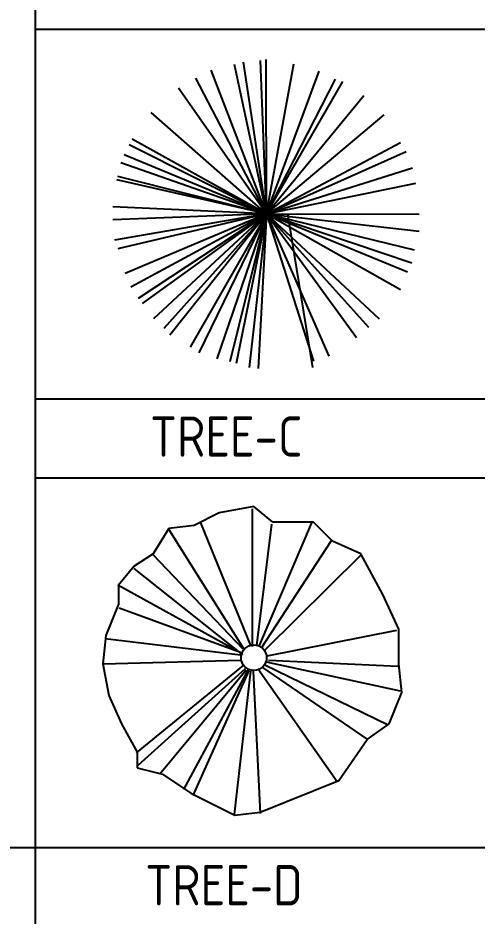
# Model space of a CAD drawing. Header units: millimetres. Extents: x 2198.5 to 2287.8, y 1208.8 to 1298.1.
# Drawn here: x 2265.53 to 2268.95, y 1254.5 to 1261.18 of the extents above; entities that cross this region are included whole.
import ezdxf

# ---------------------------------------------------------------- set-up
doc = ezdxf.new("R2010")
doc.units = ezdxf.units.MM
doc.layers.add('2', color=7, linetype='Continuous')
doc.layers.add('ARBOLES', color=74, linetype='Continuous')
doc.styles.add('ARCHQUICK', font='ARCHQUIK.SHX')

# ---------------------------------------------------------------- blocks, each defined once
blk = doc.blocks.new('TREE-C')
at = {"layer": 'ARBOLES', "color": 64, "linetype": 'Continuous'}
for p, q in [((0, 0), (-0.0219, 0.5712)), ((0, 0), (-0.0008, 0.5742)), ((0, 0), (-0.1188, 0.5561)), ((0, 0), (-0.0855, 0.5651)), ((0, 0), (0.1021, 0.5591)), ((0, 0), (-0.264, 0.5046)), ((0, 0), (-0.2065, 0.5349)), ((0, 0), (0.1959, 0.5318)), ((0, 0), (-0.3276, 0.4683)), ((0, 0), (0.2565, 0.5016)), ((0, 0), (0.2837, 0.4925)), ((0, 0), (0.3624, 0.4411)), ((0, 0), (-0.4305, 0.3775)), ((0, 0), (0.438, 0.3684)), ((0, 0), (-0.5001, 0.2776)), ((0, 0), (-0.5122, 0.2565)), ((0, 0), (0.4986, 0.2655)), ((0, 0), (-0.5303, 0.2202)), ((0, 0), (0.5197, 0.2323)), ((0, 0), (-0.5424, 0.1899)), ((0, 0), (0.544, 0.1717)), ((0, 0), (-0.5545, 0.1384)), ((0, 0), (-0.5576, 0.1263)), ((0, 0), (0.5561, 0.1142)), ((0, 0), (-0.5727, 0.0265)), ((0, 0), (-0.5727, -0.0219)), ((0, 0), (-0.5666, -0.0976)), ((0, 0), (-0.5545, -0.1309)), ((0, 0), (-0.5273, -0.2217)), ((0, 0), (-0.5061, -0.2731)), ((0, 0), (-0.4789, -0.3155)), ((0, 0), (-0.4638, -0.3336)), ((0, 0), (-0.4214, -0.3911)), ((0, 0), (-0.3821, -0.4274)), ((0, 0), (-0.3609, -0.4517)), ((0, 0), (-0.2852, -0.497)), ((0, 0), (-0.2519, -0.5182)), ((0, 0), (-0.1854, -0.5394)), ((0, 0), (-0.1369, -0.5515)), ((0, 0), (-0.1127, -0.5576)), ((0, 0), (-0.0643, -0.5727)), ((0, 0), (-0.031, -0.5757)), ((0, 0), (0.1748, -0.5485)), ((0, 0), (0.2323, -0.5303)), ((0, 0), (0.3351, -0.4607)), ((0, 0), (0.3805, -0.4214)), ((0, 0), (0.4199, -0.3911)), ((0, 0), (0.4986, -0.2822)), ((0, 0), (0.5258, -0.2156)), ((0, 0), (0.5409, -0.1823)), ((0, 0), (0.55, -0.1339)), ((0, 0), (0.5682, -0.0643)), ((0, 0), (0.5682, -0.0008)), ((0.0778, 0), (0.1708, -0.5727))]:
    blk.add_line(p, q, dxfattribs=at)
blk = doc.blocks.new('TREE-D')
at = {"layer": 'ARBOLES', "color": 64, "linetype": 'Continuous'}
for p, q in [((-0.1291, 0.5398), (-0.2229, 0.4928)), ((0, 0.5632), (-0.1291, 0.5398)), ((-0.0065, 0.5541), (-0.0065, 0.0413)), ((0.0704, 0.5046), (0, 0.5632)), ((-0.0109, 0.0456), (-0.1977, 0.502)), ((0.2151, 0.502), (0.0196, 0.0456)), ((0.2229, 0.5046), (0.0704, 0.5046)), ((0.2934, 0.4342), (0.2229, 0.5046)), ((-0.3168, 0.4811), (-0.3755, 0.3872)), ((-0.2229, 0.4928), (-0.3168, 0.4811)), ((-0.0369, 0.0326), (-0.3151, 0.4759)), ((0.0109, 0.0456), (0.0674, 0.4976)), ((0.0282, 0.0369), (0.289, 0.4368)), ((0.399, 0.3872), (0.2934, 0.4342)), ((-0.3755, 0.3872), (-0.4459, 0.3403)), ((-0.3759, 0.3846), (-0.0413, 0.0326)), ((0.3977, 0.3803), (0.0413, 0.0282)), ((0.4811, 0.2347), (0.399, 0.3872)), ((-0.4459, 0.3403), (-0.5046, 0.2699)), ((-0.0413, 0.0109), (-0.4455, 0.3325)), ((-0.5063, 0.2716), (-0.05, 0.0196)), ((-0.5046, 0.2699), (-0.5046, 0.1995)), ((0.5398, 0.1056), (0.4811, 0.2347)), ((-0.5046, 0.1995), (-0.5515, 0.0821)), ((-0.05, 0.0196), (-0.502, 0.1847)), ((0.05, 0.0065), (0.5324, 0.1021)), ((0.5398, -0.0235), (0.5398, 0.1056)), ((-0.5515, 0.0821), (-0.5632, -0.0235)), ((-0.5541, 0.0717), (-0.05, 0.0109)), ((-0.5632, -0.0235), (-0.5398, -0.1408)), ((-0.05, -0.0109), (-0.5628, -0.0239)), ((-0.4368, -0.3542), (-0.0369, -0.0282)), ((0.4976, -0.2499), (0.0413, -0.0282)), ((0.0456, -0.0152), (0.5454, -0.1239)), ((0.5367, -0.0326), (0.0543, -0.0109)), ((0.5515, -0.1291), (0.5398, -0.0235)), ((-0.0326, -0.0413), (-0.4324, -0.402)), ((-0.3498, -0.4324), (-0.0282, -0.0456)), ((-0.0212, -0.044), (-0.2624, -0.4905)), ((-0.2265, -0.5134), (-0.0179, -0.0473)), ((-0.0717, -0.5845), (-0.0109, -0.05)), ((-0.0022, -0.05), (0.0239, -0.5802)), ((0.3107, -0.4628), (0.0152, -0.0413)), ((0.0326, -0.0369), (0.4194, -0.302)), ((0.5046, -0.2464), (0.5515, -0.1291)), ((-0.5398, -0.1408), (-0.4928, -0.2464)), ((-0.4928, -0.2464), (-0.4342, -0.352)), ((0.4224, -0.3051), (0.5046, -0.2464)), ((0.3168, -0.4576), (0.4224, -0.3051)), ((-0.4342, -0.352), (-0.4342, -0.4107)), ((-0.4342, -0.4107), (-0.3403, -0.4342)), ((-0.3403, -0.4342), (-0.2347, -0.5046)), ((0.0235, -0.575), (0.3168, -0.4576)), ((-0.2347, -0.5046), (-0.0704, -0.5867)), ((-0.0704, -0.5867), (0.0235, -0.575))]:
    blk.add_line(p, q, dxfattribs=at)
blk.add_circle((0, 0), 0.0476, dxfattribs=at)

msp = doc.modelspace()

# ---------------------------------------------------------------- linework, layer by layer
at = {"layer": '2', "color": 4}
for p, q in [((2265.6627, 1237.7095), (2265.6627, 1267.7813)), ((2265.6627, 1261.0987), (2269.0227, 1261.0987)), ((2265.6627, 1258.3469), (2269.0227, 1258.3469)), ((2265.6627, 1257.7574), (2269.0227, 1257.7574)), ((2262.3027, 1255.0056), (2265.6627, 1255.0056)), ((2265.6627, 1255.0056), (2269.0227, 1255.0056))]:
    msp.add_line(p, q, dxfattribs=at)

# ---------------------------------------------------------------- block references
at = {"xscale": 2, "yscale": 2, "zscale": 2}
for name, p in [('TREE-C', (2267.3845, 1259.7246)), ('TREE-D', (2267.2898, 1256.4192))]:
    msp.add_blockref(name, p, dxfattribs=at)

# ---------------------------------------------------------------- texts
at = {"layer": '2', "style": 'ARCHQUICK'}
for s, p in [('TREE-C', (2266.5161, 1257.9164)), ('TREE-D', (2266.4806, 1254.5751))]:
    msp.add_text(s, height=0.3, dxfattribs=at).set_placement(p)

doc.saveas('drawing.dxf')
